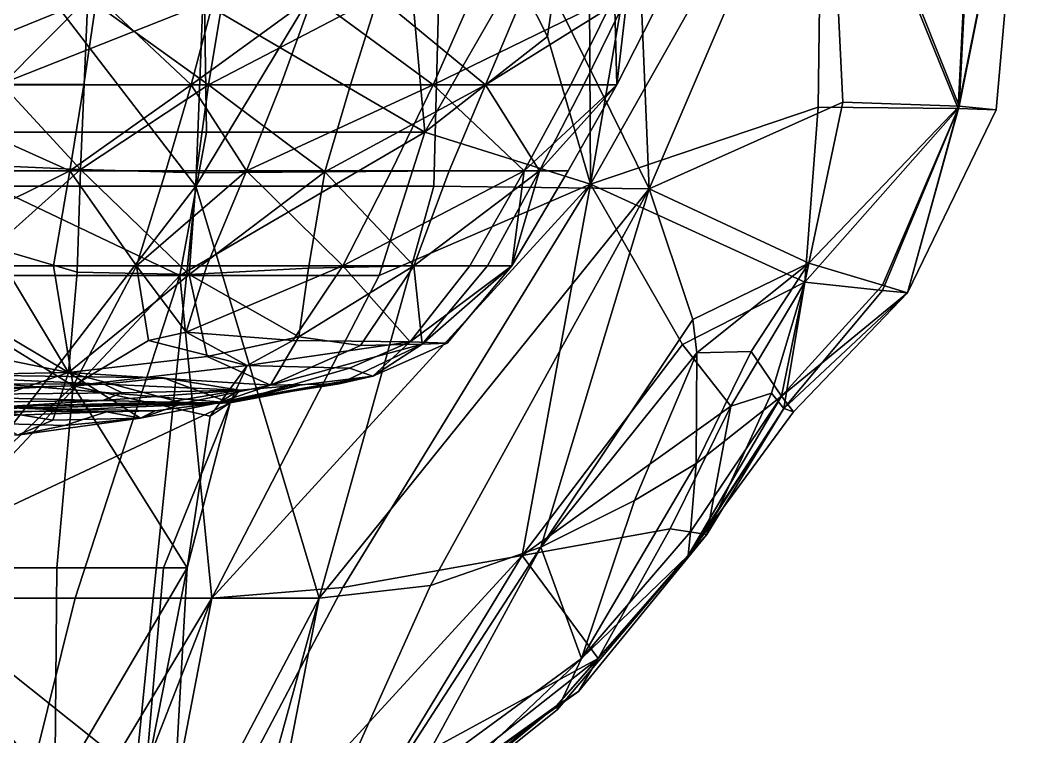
# Model space of a CAD drawing. Extents: x -114 to 115, y -117 to 399.
# Drawn here: x 13.6 to 110.5, y -17.3 to 51.7 of the extents above; entities that cross this region are included whole.
import ezdxf

# ---------------------------------------------------------------- set-up
doc = ezdxf.new("R2010")
doc.units = 0

msp = doc.modelspace()

# ---------------------------------------------------------------- linework, layer by layer
for points in [[(61.35498, 56.180573, -135.364517), (64.388306, 50.130501, -124.620262), (68.325806, 77.711189, -127.189323)], [(68.555557, 35.922768, -99.447258), (68.325806, 77.711189, -127.189323), (64.388306, 50.130501, -124.620262)], [(68.555557, 35.922768, -99.447258), (75.438522, 76.004669, -105.12252), (68.325806, 77.711189, -127.189323)], [(68.555557, 35.922768, -99.447258), (90.876663, 75.435822, -69.888084), (75.438522, 76.004669, -105.12252)], [(30.524414, 35.724281, 126.822128), (0, 75.435822, 140.935089), (32.034103, 75.435822, 137.538895)], [(30.524414, 35.724281, 126.822128), (0.000002, 35.724289, 131.329147), (0, 75.435822, 140.935089)], [(30.524414, 35.724281, 126.822128), (54.484737, 75.435822, 127.350334), (53.443497, 35.724289, 113.51506)], [(30.524414, 35.724281, 126.822128), (32.034103, 75.435822, 137.538895), (54.484737, 75.435822, 127.350334)], [(74.181, 35.476852, 92.986176), (53.443497, 35.724289, 113.51506), (54.484737, 75.435822, 127.350334)], [(74.181, 35.476852, 92.986176), (54.484737, 75.435822, 127.350334), (72.520645, 75.435822, 109.597122)], [(68.555557, 35.922768, -99.447258), (90.456436, 43.342354, -66.598213), (90.876663, 75.435822, -69.888084)], [(74.181, 35.476852, 92.986176), (72.520645, 75.435822, 109.597122), (91.310577, 75.435822, 83.507011)], [(74.181, 35.476852, 92.986176), (91.310577, 75.435822, 83.507011), (92.85347, 43.800133, 74.325943)], [(103.943497, 43.211578, -27.545076), (90.876663, 75.435822, -69.888084), (90.456436, 43.342354, -66.598213)], [(103.943497, 43.211578, -27.545076), (105.577301, 75.435829, -28.359591), (90.876663, 75.435822, -69.888084)], [(104.044464, 43.440468, 45.145355), (91.310577, 75.435822, 83.507011), (105.685776, 75.435822, 50.648308)], [(104.044464, 43.440468, 45.145355), (92.85347, 43.800133, 74.325943), (91.310577, 75.435822, 83.507011)], [(103.943497, 43.211578, -27.545076), (110.477509, 75.435822, 12.589323), (105.577301, 75.435829, -28.359591)], [(103.943497, 43.211578, -27.545076), (107.630142, 43.080803, 10.348913), (110.477509, 75.435822, 12.589323)], [(104.044464, 43.440468, 45.145355), (110.477509, 75.435822, 12.589323), (107.630142, 43.080803, 10.348913)], [(104.044464, 43.440468, 45.145355), (105.685776, 75.435822, 50.648308), (110.477509, 75.435822, 12.589323)], [(61.35498, 56.180573, -135.364517), (51.469574, 53.305668, -136.369293), (52.575825, 40.936935, -123.763893)], [(61.35498, 56.180573, -135.364517), (52.575825, 40.936935, -123.763893), (64.388306, 50.130501, -124.620262)], [(20.979607, 54.022358, 110.409775), (0, 54.022362, 111.551376), (0, 45.49736, 107.20137)], [(20.979607, 54.022358, 110.409775), (0, 45.49736, 107.20137), (19.731949, 45.49736, 106.21701)], [(31.372499, 53.305668, -136.369293), (0, 40.936935, -123.763893), (31.556873, 40.936935, -123.763893)], [(31.372499, 53.305668, -136.369293), (0, 53.305664, -136.369293), (0, 40.936935, -123.763893)], [(20.12442, 53.862427, -96.601921), (11.888045, 45.519432, -95.172356), (12.150228, 53.713516, -99.359688)], [(20.12442, 53.862427, -96.601921), (19.762123, 45.502892, -92.333275), (11.888045, 45.519432, -95.172356)], [(20.979607, 54.022358, 110.409775), (19.731949, 45.49736, 106.21701), (30.068001, 45.49736, 103.263924)], [(20.12442, 53.862427, -96.601921), (31.74165, 45.497368, -85.234291), (19.762123, 45.502892, -92.333275)], [(20.12442, 53.862427, -96.601921), (33.149429, 54.022369, -89.584297), (31.74165, 45.497368, -85.234291)], [(20.979607, 54.022358, 110.409775), (30.068001, 45.49736, 103.263924), (32.326958, 54.022358, 106.992126)], [(41.793999, 54.022358, 96.830605), (30.068001, 45.49736, 103.263924), (38.718002, 45.49736, 93.790833)], [(41.793999, 54.022358, 96.830605), (32.326958, 54.022358, 106.992126), (30.068001, 45.49736, 103.263924)], [(31.372499, 53.305668, -136.369293), (52.575825, 40.936935, -123.763893), (51.469574, 53.305668, -136.369293)], [(31.372499, 53.305668, -136.369293), (31.556873, 40.936935, -123.763893), (52.575825, 40.936935, -123.763893)], [(48.082367, 54.022362, -75.1838), (31.74165, 45.497368, -85.234291), (33.149429, 54.022369, -89.584297)], [(48.082367, 54.022362, -75.1838), (45.428783, 45.497368, -71.266029), (31.74165, 45.497368, -85.234291)], [(41.793999, 54.022358, 96.830605), (38.718002, 45.49736, 93.790833), (53.391804, 45.49736, 73.246452)], [(41.793999, 54.022358, 96.830605), (53.391804, 45.49736, 73.246452), (57.141472, 54.022354, 75.467575)], [(48.082367, 54.022362, -75.1838), (58.425697, 45.49736, -47.819038), (45.428783, 45.497368, -71.266029)], [(48.082367, 54.022362, -75.1838), (62.008484, 54.022358, -50.459785), (58.425697, 45.49736, -47.819038)], [(70.854271, 54.022358, 46.609566), (53.391804, 45.49736, 73.246452), (66.656075, 45.49736, 45.33654)], [(70.854271, 54.022358, 46.609566), (57.141472, 54.022354, 75.467575), (53.391804, 45.49736, 73.246452)], [(72.070541, 54.022358, -19.40645), (58.425697, 45.49736, -47.819038), (62.008484, 54.022358, -50.459785)], [(72.070541, 54.022358, -19.40645), (67.914551, 45.49736, -18.329393), (58.425697, 45.49736, -47.819038)], [(70.854271, 54.022358, 46.609566), (66.656075, 45.49736, 45.33654), (71.077499, 45.49736, 13.766859)], [(72.070541, 54.022358, -19.40645), (71.077499, 45.49736, 13.766859), (67.914551, 45.49736, -18.329393)], [(70.854271, 54.022358, 46.609566), (71.077499, 45.49736, 13.766859), (75.427505, 54.022362, 13.96903)], [(72.070541, 54.022358, -19.40645), (75.427505, 54.022362, 13.96903), (71.077499, 45.49736, 13.766859)], [(68.555557, 35.922768, -99.447258), (64.388306, 50.130501, -124.620262), (52.575825, 40.936935, -123.763893)], [(18.399899, 37.209862, 101.722473), (0, 45.49736, 107.20137), (0, 37.209862, 102.526375)], [(18.399899, 37.209862, 101.722473), (19.731949, 45.49736, 106.21701), (0, 45.49736, 107.20137)], [(19.422737, 37.32605, -87.450111), (11.422032, 37.66584, -90.334007), (11.888045, 45.519432, -95.172356)], [(19.422737, 37.32605, -87.450111), (11.888045, 45.519432, -95.172356), (19.762123, 45.502892, -92.333275)], [(18.399899, 37.209862, 101.722473), (30.068001, 45.49736, 103.263924), (19.731949, 45.49736, 106.21701)], [(18.399899, 37.209862, 101.722473), (27.640266, 37.209862, 99.257187), (30.068001, 45.49736, 103.263924)], [(19.422737, 37.32605, -87.450111), (19.762123, 45.502892, -92.333275), (31.74165, 45.497368, -85.234291)], [(19.422737, 37.32605, -87.450111), (31.74165, 45.497368, -85.234291), (30.583511, 36.997292, -80.306328)], [(35.417553, 37.209862, 90.528824), (30.068001, 45.49736, 103.263924), (27.640266, 37.209862, 99.257187)], [(35.417553, 37.209862, 90.528824), (38.718002, 45.49736, 93.790833), (30.068001, 45.49736, 103.263924)], [(42.943596, 37.103577, -66.960625), (30.583511, 36.997292, -80.306328), (31.74165, 45.497368, -85.234291)], [(42.943596, 37.103577, -66.960625), (31.74165, 45.497368, -85.234291), (45.428783, 45.497368, -71.266029)], [(35.417553, 37.209862, 90.528824), (53.391804, 45.49736, 73.246452), (38.718002, 45.49736, 93.790833)], [(35.417553, 37.209862, 90.528824), (49.361992, 37.209862, 70.85939), (53.391804, 45.49736, 73.246452)], [(42.943596, 37.103577, -66.960625), (45.428783, 45.497368, -71.266029), (58.425697, 45.49736, -47.819038)], [(42.943596, 37.103577, -66.960625), (58.425697, 45.49736, -47.819038), (54.930061, 37.209869, -44.980988)], [(62.155312, 37.209862, 43.972984), (53.391804, 45.49736, 73.246452), (49.361992, 37.209862, 70.85939)], [(62.155312, 37.209862, 43.972984), (66.656075, 45.49736, 45.33654), (53.391804, 45.49736, 73.246452)], [(63.639633, 37.209862, -17.161249), (54.930061, 37.209869, -44.980988), (58.425697, 45.49736, -47.819038)], [(63.639633, 37.209862, -17.161249), (58.425697, 45.49736, -47.819038), (67.914551, 45.49736, -18.329393)], [(62.155312, 37.209862, 43.972984), (71.077499, 45.49736, 13.766859), (66.656075, 45.49736, 45.33654)], [(62.155312, 37.209862, 43.972984), (66.402504, 37.209862, 13.549589), (71.077499, 45.49736, 13.766859)], [(63.639633, 37.209862, -17.161249), (71.077499, 45.49736, 13.766859), (66.402504, 37.209862, 13.549589)], [(63.639633, 37.209862, -17.161249), (67.914551, 45.49736, -18.329393), (71.077499, 45.49736, 13.766859)], [(74.181, 35.476852, 92.986176), (92.85347, 43.800133, 74.325943), (89.569603, 28.316114, 66.497055)], [(104.044464, 43.440468, 45.145355), (89.569603, 28.316114, 66.497055), (92.85347, 43.800133, 74.325943)], [(68.555557, 35.922768, -99.447258), (89.19577, 26.485006, -60.427666), (90.456436, 43.342354, -66.598213)], [(103.943497, 43.211578, -27.545076), (90.456436, 43.342354, -66.598213), (89.19577, 26.485006, -60.427666)], [(103.943497, 43.211578, -27.545076), (89.19577, 26.485006, -60.427666), (96.657265, 25.672743, -25.903528)], [(104.044464, 43.440468, 45.145355), (96.666122, 26.185736, 41.888458), (89.569603, 28.316114, 66.497055)], [(103.943497, 43.211578, -27.545076), (96.657265, 25.672743, -25.903528), (99.088028, 25.438803, 9.645048)], [(104.044464, 43.440468, 45.145355), (99.088028, 25.438803, 9.645048), (96.666122, 26.185736, 41.888458)], [(104.044464, 43.440468, 45.145355), (107.630142, 43.080803, 10.348913), (99.088028, 25.438803, 9.645048)], [(103.943497, 43.211578, -27.545076), (99.088028, 25.438803, 9.645048), (107.630142, 43.080803, 10.348913)], [(28.981022, 27.099562, -106.600487), (0, 40.936935, -123.763893), (-0.026049, 27.099562, -106.600487)], [(28.981022, 27.099562, -106.600487), (31.556873, 40.936935, -123.763893), (0, 40.936935, -123.763893)], [(28.981022, 27.099562, -106.600487), (52.575825, 40.936935, -123.763893), (31.556873, 40.936935, -123.763893)], [(28.981022, 27.099562, -106.600487), (48.187668, 27.099562, -106.600487), (52.575825, 40.936935, -123.763893)], [(68.555557, 35.922768, -99.447258), (52.575825, 40.936935, -123.763893), (48.187668, 27.099562, -106.600487)], [(18.399899, 37.209862, 101.722473), (0, 37.209862, 102.526375), (0.000002, 28.047361, 97.101379)], [(18.399899, 37.209862, 101.722473), (0.000002, 28.047361, 97.101379), (16.83189, 28.047361, 96.477951)], [(19.422737, 37.32605, -87.450111), (11.022281, 29.805059, -84.418938), (11.422032, 37.66584, -90.334007)], [(19.422737, 37.32605, -87.450111), (19.083347, 27.42391, -80.805077), (11.022281, 29.805059, -84.418938)], [(18.399899, 37.209862, 101.722473), (16.83189, 28.047361, 96.477951), (24.823057, 28.047361, 94.607651)], [(18.399899, 37.209862, 101.722473), (24.823057, 28.047361, 94.607651), (27.640266, 37.209862, 99.257187)], [(19.422737, 37.32605, -87.450111), (29.892303, 27.197058, -74.122414), (19.083347, 27.42391, -80.805077)], [(19.422737, 37.32605, -87.450111), (30.583511, 36.997292, -80.306328), (29.892303, 27.197058, -74.122414)], [(35.417553, 37.209862, 90.528824), (24.823057, 28.047361, 94.607651), (31.574116, 28.047361, 86.731224)], [(35.417553, 37.209862, 90.528824), (27.640266, 37.209862, 99.257187), (24.823057, 28.047361, 94.607651)], [(42.943596, 37.103577, -66.960625), (29.892303, 27.197058, -74.122414), (30.583511, 36.997292, -80.306328)], [(42.943596, 37.103577, -66.960625), (41.392265, 27.834784, -61.90522), (29.892303, 27.197058, -74.122414)], [(35.417553, 37.209862, 90.528824), (31.574116, 28.047361, 86.731224), (44.685684, 28.047361, 68.089371)], [(35.417553, 37.209862, 90.528824), (44.685684, 28.047361, 68.089371), (49.361992, 37.209862, 70.85939)], [(42.943596, 37.103577, -66.960625), (51.526356, 28.047369, -41.687637), (41.392265, 27.834784, -61.90522)], [(42.943596, 37.103577, -66.960625), (54.930061, 37.209869, -44.980988), (51.526356, 28.047369, -41.687637)], [(62.155312, 37.209862, 43.972984), (44.685684, 28.047361, 68.089371), (56.904549, 28.047361, 42.379112)], [(62.155312, 37.209862, 43.972984), (49.361992, 37.209862, 70.85939), (44.685684, 28.047361, 68.089371)], [(63.639633, 37.209862, -17.161249), (51.526356, 28.047369, -41.687637), (54.930061, 37.209869, -44.980988)], [(63.639633, 37.209862, -17.161249), (58.614716, 28.047369, -15.832483), (51.526356, 28.047369, -41.687637)], [(62.155312, 37.209862, 43.972984), (56.904549, 28.047361, 42.379112), (60.977505, 28.047361, 13.297461)], [(63.639633, 37.209862, -17.161249), (60.977505, 28.047361, 13.297461), (58.614716, 28.047369, -15.832483)], [(62.155312, 37.209862, 43.972984), (60.977505, 28.047361, 13.297461), (66.402504, 37.209862, 13.549589)], [(63.639633, 37.209862, -17.161249), (66.402504, 37.209862, 13.549589), (60.977505, 28.047361, 13.297461)], [(68.555557, 35.922768, -99.447258), (32.073208, -3.98726, -86.623436), (44.673218, -2.953996, -84.325294)], [(68.555557, 35.922768, -99.447258), (48.187668, 27.099562, -106.600487), (32.073208, -3.98726, -86.623436)], [(68.555557, 35.922768, -99.447258), (44.673218, -2.953996, -84.325294), (61.96455, 0.145743, -77.430885)], [(68.555557, 35.922768, -99.447258), (61.96455, 0.145743, -77.430885), (77.399536, 20.450903, -81.68441)], [(68.555557, 35.922768, -99.447258), (77.399536, 20.450903, -81.68441), (89.19577, 26.485006, -60.427666)], [(30.524414, 35.724281, 126.822128), (0.000002, -3.987245, 113.843903), (0.000002, 35.724289, 131.329147)], [(30.524414, 35.724281, 126.822128), (26.419289, -3.987252, 108.226051), (0.000002, -3.987245, 113.843903)], [(30.524414, 35.724281, 126.822128), (42.407227, -3.98726, 91.372498), (26.419289, -3.987252, 108.226051)], [(30.524414, 35.724281, 126.822128), (53.443497, 35.724289, 113.51506), (42.407227, -3.98726, 91.372498)], [(74.181, 35.476852, 92.986176), (42.407227, -3.98726, 91.372498), (53.443497, 35.724289, 113.51506)], [(74.181, 35.476852, 92.986176), (53.130806, -2.753793, 72.4916), (42.407227, -3.98726, 91.372498)], [(74.181, 35.476852, 92.986176), (63.757015, 0.946585, 60.791763), (53.130806, -2.753793, 72.4916)], [(74.181, 35.476852, 92.986176), (78.399536, 22.884794, 75.466324), (63.757015, 0.946585, 60.791763)], [(74.181, 35.476852, 92.986176), (89.569603, 28.316114, 66.497055), (78.399536, 22.884794, 75.466324)], [(18.267876, 17.757513, -70.645226), (8.191698, 23.770117, -79.17173), (11.022281, 29.805059, -84.418938)], [(18.267876, 17.757513, -70.645226), (11.022281, 29.805059, -84.418938), (19.083347, 27.42391, -80.805077)], [(78.784264, 19.654562, 66.776825), (78.399536, 22.884794, 75.466324), (89.569603, 28.316114, 66.497055)], [(78.784264, 19.654562, 66.776825), (89.569603, 28.316114, 66.497055), (84.011795, 19.785055, 58.758514)], [(86.930222, 15.496116, 38.445671), (84.011795, 19.785055, 58.758514), (89.569603, 28.316114, 66.497055)], [(86.930222, 15.496116, 38.445671), (89.569603, 28.316114, 66.497055), (96.666122, 26.185736, 41.888458)], [(18.712364, 16.467367, 87.882294), (0.000002, 28.047361, 97.101379), (0.000002, 15.972365, 92.751373)], [(18.712364, 16.467367, 87.882294), (16.83189, 28.047361, 96.477951), (0.000002, 28.047361, 97.101379)], [(18.712364, 16.467367, 87.882294), (24.823057, 28.047361, 94.607651), (16.83189, 28.047361, 96.477951)], [(18.267876, 17.757513, -70.645226), (19.083347, 27.42391, -80.805077), (29.892303, 27.197058, -74.122414)], [(18.267876, 17.757513, -70.645226), (29.892303, 27.197058, -74.122414), (31.619884, 19.31204, -63.368309)], [(18.712364, 16.467367, 87.882294), (25.979193, 20.847364, 85.506401), (24.823057, 28.047361, 94.607651)], [(29.59408, 21.64736, 82.459625), (24.823057, 28.047361, 94.607651), (25.979193, 20.847364, 85.506401)], [(29.59408, 21.64736, 82.459625), (31.574116, 28.047361, 86.731224), (24.823057, 28.047361, 94.607651)], [(29.59408, 21.64736, 82.459625), (44.685684, 28.047361, 68.089371), (31.574116, 28.047361, 86.731224)], [(29.59408, 21.64736, 82.459625), (39.882355, 20.847364, 66.622406), (44.685684, 28.047361, 68.089371)], [(40.435989, 21.190687, -56.809319), (29.892303, 27.197058, -74.122414), (41.392265, 27.834784, -61.90522)], [(40.435989, 21.190687, -56.809319), (31.619884, 19.31204, -63.368309), (29.892303, 27.197058, -74.122414)], [(51.176437, 20.717428, 41.364716), (44.685684, 28.047361, 68.089371), (39.882355, 20.847364, 66.622406)], [(40.435989, 21.190687, -56.809319), (51.526356, 28.047369, -41.687637), (46.395424, 20.374914, -40.687653)], [(40.435989, 21.190687, -56.809319), (41.392265, 27.834784, -61.90522), (51.526356, 28.047369, -41.687637)], [(51.176437, 20.717428, 41.364716), (56.904549, 28.047361, 42.379112), (44.685684, 28.047361, 68.089371)], [(52.312347, 20.481207, -15.72246), (46.395424, 20.374914, -40.687653), (51.526356, 28.047369, -41.687637)], [(51.176437, 20.717428, 41.364716), (60.977505, 28.047361, 13.297461), (56.904549, 28.047361, 42.379112)], [(51.176437, 20.717428, 41.364716), (54.724823, 20.587492, 12.901243), (60.977505, 28.047361, 13.297461)], [(52.312347, 20.481207, -15.72246), (51.526356, 28.047369, -41.687637), (58.614716, 28.047369, -15.832483)], [(52.312347, 20.481207, -15.72246), (58.614716, 28.047369, -15.832483), (60.977505, 28.047361, 13.297461)], [(52.312347, 20.481207, -15.72246), (60.977505, 28.047361, 13.297461), (54.724823, 20.587492, 12.901243)], [(28.981022, 27.099562, -106.600487), (-0.1042, -3.98726, -86.623436), (18.901688, -3.987252, -86.623436)], [(28.981022, 27.099562, -106.600487), (-0.026049, 27.099562, -106.600487), (-0.1042, -3.98726, -86.623436)], [(28.981022, 27.099562, -106.600487), (18.901688, -3.987252, -86.623436), (32.073208, -3.98726, -86.623436)], [(28.981022, 27.099562, -106.600487), (32.073208, -3.98726, -86.623436), (48.187668, 27.099562, -106.600487)], [(82.064194, 14.524756, -71.416679), (89.19577, 26.485006, -60.427666), (77.399536, 20.450903, -81.68441)], [(82.064194, 14.524756, -71.416679), (85.991089, 15.787131, -53.521858), (89.19577, 26.485006, -60.427666)], [(87.178436, 14.302276, -24.125444), (89.19577, 26.485006, -60.427666), (85.991089, 15.787131, -53.521858)], [(86.930222, 15.496116, 38.445671), (96.666122, 26.185736, 41.888458), (99.088028, 25.438803, 9.645048)], [(87.178436, 14.302276, -24.125444), (96.657265, 25.672743, -25.903528), (89.19577, 26.485006, -60.427666)], [(86.930222, 15.496116, 38.445671), (99.088028, 25.438803, 9.645048), (88.104752, 13.974059, 8.479055)], [(87.178436, 14.302276, -24.125444), (99.088028, 25.438803, 9.645048), (96.657265, 25.672743, -25.903528)], [(87.178436, 14.302276, -24.125444), (88.104752, 13.974059, 8.479055), (99.088028, 25.438803, 9.645048)], [(18.267876, 17.757513, -70.645226), (0.433186, 21.394018, -76.336967), (8.191698, 23.770117, -79.17173)], [(78.784264, 19.654562, 66.776825), (63.757015, 0.946585, 60.791763), (78.399536, 22.884794, 75.466324)], [(18.267876, 17.757513, -70.645226), (6.928856, 17.535604, -72.65435), (0.433186, 21.394018, -76.336967)], [(29.59408, 21.64736, 82.459625), (25.979193, 20.847364, 85.506401), (35.471489, 18.447363, 68.144485)], [(29.59408, 21.64736, 82.459625), (35.471489, 18.447363, 68.144485), (39.882355, 20.847364, 66.622406)], [(18.712364, 16.467367, 87.882294), (35.471489, 18.447363, 68.144485), (25.979193, 20.847364, 85.506401)], [(40.435989, 21.190687, -56.809319), (37.718113, 16.557577, -44.729698), (31.619884, 19.31204, -63.368309)], [(51.176437, 20.717428, 41.364716), (39.882355, 20.847364, 66.622406), (35.471489, 18.447363, 68.144485)], [(51.176437, 20.717428, 41.364716), (35.471489, 18.447363, 68.144485), (45.3255, 18.18749, 43.425163)], [(40.435989, 21.190687, -56.809319), (46.395424, 20.374914, -40.687653), (37.718113, 16.557577, -44.729698)], [(52.312347, 20.481207, -15.72246), (37.718113, 16.557577, -44.729698), (46.395424, 20.374914, -40.687653)], [(52.312347, 20.481207, -15.72246), (44.32206, 16.675573, -19.193926), (37.718113, 16.557577, -44.729698)], [(52.312347, 20.481207, -15.72246), (47.566772, 17.407888, 12.251692), (44.32206, 16.675573, -19.193926)], [(51.176437, 20.717428, 41.364716), (45.3255, 18.18749, 43.425163), (47.566772, 17.407888, 12.251692)], [(51.176437, 20.717428, 41.364716), (47.566772, 17.407888, 12.251692), (54.724823, 20.587492, 12.901243)], [(52.312347, 20.481207, -15.72246), (54.724823, 20.587492, 12.901243), (47.566772, 17.407888, 12.251692)], [(82.064194, 14.524756, -71.416679), (77.399536, 20.450903, -81.68441), (61.96455, 0.145743, -77.430885)], [(78.784264, 19.654562, 66.776825), (72.789734, 5.428916, 54.001297), (63.757015, 0.946585, 60.791763)], [(78.784264, 19.654562, 66.776825), (78.732826, 9.008201, 49.848511), (72.789734, 5.428916, 54.001297)], [(78.784264, 19.654562, 66.776825), (84.011795, 19.785055, 58.758514), (78.732826, 9.008201, 49.848511)], [(86.930222, 15.496116, 38.445671), (78.732826, 9.008201, 49.848511), (84.011795, 19.785055, 58.758514)], [(18.267876, 17.757513, -70.645226), (31.619884, 19.31204, -63.368309), (37.718113, 16.557577, -44.729698)], [(18.712364, 16.467367, 87.882294), (31.919235, 13.572364, 70.406929), (35.471489, 18.447363, 68.144485)], [(33.83226, 14.845656, 47.16658), (35.471489, 18.447363, 68.144485), (31.919235, 13.572364, 70.406929)], [(33.83226, 14.845656, 47.16658), (45.3255, 18.18749, 43.425163), (35.471489, 18.447363, 68.144485)], [(33.83226, 14.845656, 47.16658), (0.000002, 17.63835, 45.820778), (27.414124, 17.247572, 37.234459)], [(33.83226, 14.845656, 47.16658), (0.000002, 13.370109, 49.720779), (0.000002, 17.63835, 45.820778)], [(21.705208, 16.629042, 30.800837), (0.000002, 17.63835, 45.820778), (0.000002, 16.717413, 33.177193)], [(21.705208, 16.629042, 30.800837), (27.414124, 17.247572, 37.234459), (0.000002, 17.63835, 45.820778)], [(18.267876, 17.757513, -70.645226), (8.706903, 14.494941, -69.941994), (6.928856, 17.535604, -72.65435)], [(18.267876, 17.757513, -70.645226), (16.738708, 13.169662, -66.323402), (8.706903, 14.494941, -69.941994)], [(18.267876, 17.757513, -70.645226), (25.185343, 13.364608, -51.098488), (16.738708, 13.169662, -66.323402)], [(18.267876, 17.757513, -70.645226), (37.718113, 16.557577, -44.729698), (29.359674, 14.814452, -49.603432)], [(18.267876, 17.757513, -70.645226), (29.359674, 14.814452, -49.603432), (25.185343, 13.364608, -51.098488)], [(33.83226, 14.845656, 47.16658), (47.566772, 17.407888, 12.251692), (45.3255, 18.18749, 43.425163)], [(21.705208, 16.629042, 30.800837), (0.000002, 16.717413, 33.177193), (0.000002, 15.572646, 5.646429)], [(21.705208, 16.629042, 30.800837), (0.000002, 15.572646, 5.646429), (23.446695, 15.803023, 10.018217)], [(21.705208, 16.629042, 30.800837), (34.739769, 16.075254, 11.475485), (27.414124, 17.247572, 37.234459)], [(21.705208, 16.629042, 30.800837), (23.446695, 15.803023, 10.018217), (34.739769, 16.075254, 11.475485)], [(33.83226, 14.845656, 47.16658), (27.414124, 17.247572, 37.234459), (34.739769, 16.075254, 11.475485)], [(32.709103, 14.833381, -24.444941), (29.359674, 14.814452, -49.603432), (37.718113, 16.557577, -44.729698)], [(32.709103, 14.833381, -24.444941), (47.566772, 17.407888, 12.251692), (40.554649, 16.554991, 11.669538)], [(32.709103, 14.833381, -24.444941), (44.32206, 16.675573, -19.193926), (47.566772, 17.407888, 12.251692)], [(32.709103, 14.833381, -24.444941), (37.718113, 16.557577, -44.729698), (44.32206, 16.675573, -19.193926)], [(32.709103, 14.833381, -24.444941), (40.554649, 16.554991, 11.669538), (34.739769, 16.075254, 11.475485)], [(33.83226, 14.845656, 47.16658), (40.554649, 16.554991, 11.669538), (47.566772, 17.407888, 12.251692)], [(33.83226, 14.845656, 47.16658), (34.739769, 16.075254, 11.475485), (40.554649, 16.554991, 11.669538)], [(18.712364, 16.467367, 87.882294), (0.000002, -1.052636, 91.301376), (17.136673, -1.052636, 86.266304)], [(18.712364, 16.467367, 87.882294), (0.000002, 15.972365, 92.751373), (0.000002, -1.052636, 91.301376)], [(21.532963, 15.063781, -9.76687), (23.446695, 15.803023, 10.018217), (0.000002, 15.572646, 5.646429)], [(21.532963, 15.063781, -9.76687), (0.000002, 15.572646, 5.646429), (10.006247, 14.893134, -13.10174)], [(18.712364, 16.467367, 87.882294), (17.136673, -1.052636, 86.266304), (29.691751, -1.052636, 71.161079)], [(18.712364, 16.467367, 87.882294), (29.691751, -1.052636, 71.161079), (31.919235, 13.572364, 70.406929)], [(21.532963, 15.063781, -9.76687), (34.739769, 16.075254, 11.475485), (23.446695, 15.803023, 10.018217)], [(21.532963, 15.063781, -9.76687), (27.89765, 14.907447, -14.244471), (34.739769, 16.075254, 11.475485)], [(32.709103, 14.833381, -24.444941), (34.739769, 16.075254, 11.475485), (27.89765, 14.907447, -14.244471)], [(87.178436, 14.302276, -24.125444), (85.991089, 15.787131, -53.521858), (79.738861, 2.172042, -48.026299)], [(82.064194, 14.524756, -71.416679), (79.738861, 2.172042, -48.026299), (85.991089, 15.787131, -53.521858)], [(33.83226, 14.845656, 47.16658), (0.000002, -1.052636, 51.020775), (0.000002, 13.370109, 49.720779)], [(33.83226, 14.845656, 47.16658), (27.400955, -1.052636, 56.055855), (0.000002, -1.052636, 51.020775)], [(21.532963, 15.063781, -9.76687), (10.006247, 14.893134, -13.10174), (12.80847, 14.530189, -22.713762)], [(21.532963, 15.063781, -9.76687), (12.80847, 14.530189, -22.713762), (27.89765, 14.907447, -14.244471)], [(32.709103, 14.833381, -24.444941), (27.89765, 14.907447, -14.244471), (12.80847, 14.530189, -22.713762)], [(32.709103, 14.833381, -24.444941), (12.80847, 14.530189, -22.713762), (15.792514, 14.359397, -27.239771)], [(32.709103, 14.833381, -24.444941), (13.535752, 14.328322, -30.105722), (26.599968, 14.08306, -35.336258)], [(32.709103, 14.833381, -24.444941), (15.792514, 14.359397, -27.239771), (13.535752, 14.328322, -30.105722)], [(32.709103, 14.833381, -24.444941), (25.185343, 13.364608, -51.098488), (29.359674, 14.814452, -49.603432)], [(32.709103, 14.833381, -24.444941), (26.599968, 14.08306, -35.336258), (25.185343, 13.364608, -51.098488)], [(33.83226, 14.845656, 47.16658), (29.691751, -1.052636, 71.161079), (27.400955, -1.052636, 56.055855)], [(33.83226, 14.845656, 47.16658), (31.919235, 13.572364, 70.406929), (29.691751, -1.052636, 71.161079)], [(86.930222, 15.496116, 38.445671), (77.933853, 0.150779, 4.852278), (78.162445, 2.407859, 32.434608)], [(86.930222, 15.496116, 38.445671), (88.104752, 13.974059, 8.479055), (77.933853, 0.150779, 4.852278)], [(86.930222, 15.496116, 38.445671), (78.162445, 2.407859, 32.434608), (78.732826, 9.008201, 49.848511)], [(0.001776, 14.359427, -27.239771), (15.792514, 14.359397, -27.239771), (12.80847, 14.530189, -22.713762)], [(0.001776, 14.359427, -27.239771), (13.535752, 14.328322, -30.105722), (15.792514, 14.359397, -27.239771)], [(21.908466, 13.984511, -37.385345), (11.139894, 14.048148, -35.285637), (0.170887, 13.164535, -46.894783)], [(21.908466, 13.984511, -37.385345), (0.170887, 13.164535, -46.894783), (17.890591, 12.662986, -49.950432)], [(13.353787, 11.723823, -62.857918), (8.706903, 14.494941, -69.941994), (16.738708, 13.169662, -66.323402)], [(21.908466, 13.984511, -37.385345), (13.535752, 14.328322, -30.105722), (11.139894, 14.048148, -35.285637)], [(21.908466, 13.984511, -37.385345), (26.599968, 14.08306, -35.336258), (13.535752, 14.328322, -30.105722)], [(21.908466, 13.984511, -37.385345), (17.890591, 12.662986, -49.950432), (25.185343, 13.364608, -51.098488)], [(21.908466, 13.984511, -37.385345), (25.185343, 13.364608, -51.098488), (26.599968, 14.08306, -35.336258)], [(82.064194, 14.524756, -71.416679), (61.96455, 0.145743, -77.430885), (76.226631, 2.718825, -65.483467)], [(82.064194, 14.524756, -71.416679), (76.226631, 2.718825, -65.483467), (79.738861, 2.172042, -48.026299)], [(87.178436, 14.302276, -24.125444), (77.933853, 0.150779, 4.852278), (88.104752, 13.974059, 8.479055)], [(87.178436, 14.302276, -24.125444), (78.356262, 0.613379, -24.700647), (77.933853, 0.150779, 4.852278)], [(87.178436, 14.302276, -24.125444), (79.738861, 2.172042, -48.026299), (78.356262, 0.613379, -24.700647)], [(13.353787, 11.723823, -62.857918), (17.890591, 12.662986, -49.950432), (0.170887, 13.164535, -46.894783)], [(13.353787, 11.723823, -62.857918), (25.185343, 13.364608, -51.098488), (17.890591, 12.662986, -49.950432)], [(13.353787, 11.723823, -62.857918), (16.738708, 13.169662, -66.323402), (25.185343, 13.364608, -51.098488)], [(67.674797, -9.791856, 30.166769), (78.732826, 9.008201, 49.848511), (78.162445, 2.407859, 32.434608)], [(67.674797, -9.791856, 30.166769), (72.789734, 5.428916, 54.001297), (78.732826, 9.008201, 49.848511)], [(67.674797, -9.791856, 30.166769), (63.757015, 0.946585, 60.791763), (72.789734, 5.428916, 54.001297)], [(69.275421, -9.775949, -56.202873), (76.226631, 2.718825, -65.483467), (61.96455, 0.145743, -77.430885)], [(65.274574, -14.362672, -26.146639), (79.738861, 2.172042, -48.026299), (67.372581, -12.982865, -44.860832)], [(65.274574, -14.362672, -26.146639), (78.356262, 0.613379, -24.700647), (79.738861, 2.172042, -48.026299)], [(69.275421, -9.775949, -56.202873), (67.372581, -12.982865, -44.860832), (79.738861, 2.172042, -48.026299)], [(67.674797, -9.791856, 30.166769), (78.162445, 2.407859, 32.434608), (77.933853, 0.150779, 4.852278)], [(69.275421, -9.775949, -56.202873), (79.738861, 2.172042, -48.026299), (76.226631, 2.718825, -65.483467)], [(25.178846, -39.960815, -68.471611), (61.96455, 0.145743, -77.430885), (44.673218, -2.953996, -84.325294)], [(25.178846, -39.960815, -68.471611), (49.302681, -20.686098, -60.805153), (61.96455, 0.145743, -77.430885)], [(34.60144, -44.01915, 42.654297), (63.757015, 0.946585, 60.791763), (51.418335, -21.704683, 32.948952)], [(34.60144, -44.01915, 42.654297), (53.130806, -2.753793, 72.4916), (63.757015, 0.946585, 60.791763)], [(69.275421, -9.775949, -56.202873), (61.96455, 0.145743, -77.430885), (49.302681, -20.686098, -60.805153)], [(67.674797, -9.791856, 30.166769), (51.418335, -21.704683, 32.948952), (63.757015, 0.946585, 60.791763)], [(65.274574, -14.362672, -26.146639), (77.933853, 0.150779, 4.852278), (78.356262, 0.613379, -24.700647)], [(65.274574, -14.362672, -26.146639), (65.357986, -14.707002, 1.813993), (77.933853, 0.150779, 4.852278)], [(67.674797, -9.791856, 30.166769), (77.933853, 0.150779, 4.852278), (65.357986, -14.707002, 1.813993)], [(25.640221, -21.509142, 56.011833), (0.000002, -1.052636, 51.020775), (27.400955, -1.052636, 56.055855)], [(25.640221, -21.509142, 56.011833), (0.000002, -20.865633, 51.054634), (0.000002, -1.052636, 51.020775)], [(16.941036, -22.79616, 86.066528), (0.000002, -1.052636, 91.301376), (0.000002, -23.439653, 91.02372)], [(16.941036, -22.79616, 86.066528), (17.136673, -1.052636, 86.266304), (0.000002, -1.052636, 91.301376)], [(16.941036, -22.79616, 86.066528), (29.691751, -1.052636, 71.161079), (17.136673, -1.052636, 86.266304)], [(16.941036, -22.79616, 86.066528), (28.517927, -22.152636, 71.039177), (29.691751, -1.052636, 71.161079)], [(25.640221, -21.509142, 56.011833), (29.691751, -1.052636, 71.161079), (28.517927, -22.152636, 71.039177)], [(25.640221, -21.509142, 56.011833), (27.400955, -1.052636, 56.055855), (29.691751, -1.052636, 71.161079)], [(34.60144, -44.01915, 42.654297), (42.407227, -3.98726, 91.372498), (53.130806, -2.753793, 72.4916)], [(25.178846, -39.960815, -68.471611), (44.673218, -2.953996, -84.325294), (32.073208, -3.98726, -86.623436)], [(9.55246, -41.467758, -76.856255), (18.901688, -3.987252, -86.623436), (-0.1042, -3.98726, -86.623436)], [(22.67716, -41.467743, 94.939468), (-0.0005, -41.467758, 100.6548), (0.000002, -3.987245, 113.843903)], [(22.67716, -41.467743, 94.939468), (0.000002, -3.987245, 113.843903), (26.419289, -3.987252, 108.226051)], [(9.55246, -41.467758, -76.856255), (32.073208, -3.98726, -86.623436), (18.901688, -3.987252, -86.623436)], [(9.55246, -41.467758, -76.856255), (17.419256, -41.467758, -76.856255), (32.073208, -3.98726, -86.623436)], [(25.178846, -39.960815, -68.471611), (32.073208, -3.98726, -86.623436), (17.419256, -41.467758, -76.856255)], [(22.67716, -41.467743, 94.939468), (26.419289, -3.987252, 108.226051), (42.407227, -3.98726, 91.372498)], [(22.67716, -41.467743, 94.939468), (42.407227, -3.98726, 91.372498), (32.097458, -41.467758, 75.552773)], [(34.60144, -44.01915, 42.654297), (32.097458, -41.467758, 75.552773), (42.407227, -3.98726, 91.372498)], [(69.275421, -9.775949, -56.202873), (45.825768, -28.300219, -44.945274), (67.372581, -12.982865, -44.860832)], [(69.275421, -9.775949, -56.202873), (49.302681, -20.686098, -60.805153), (45.825768, -28.300219, -44.945274)], [(67.674797, -9.791856, 30.166769), (47.159798, -29.27527, 2.413481), (51.418335, -21.704683, 32.948952)], [(67.674797, -9.791856, 30.166769), (65.357986, -14.707002, 1.813993), (47.159798, -29.27527, 2.413481)], [(65.274574, -14.362672, -26.146639), (67.372581, -12.982865, -44.860832), (45.825768, -28.300219, -44.945274)], [(65.274574, -14.362672, -26.146639), (45.825768, -28.300219, -44.945274), (46.717056, -29.046618, -25.367113)], [(65.274574, -14.362672, -26.146639), (46.717056, -29.046618, -25.367113), (47.159798, -29.27527, 2.413481)], [(65.274574, -14.362672, -26.146639), (47.159798, -29.27527, 2.413481), (65.357986, -14.707002, 1.813993)]]:
    msp.add_3dface(points)

doc.saveas('drawing.dxf')
